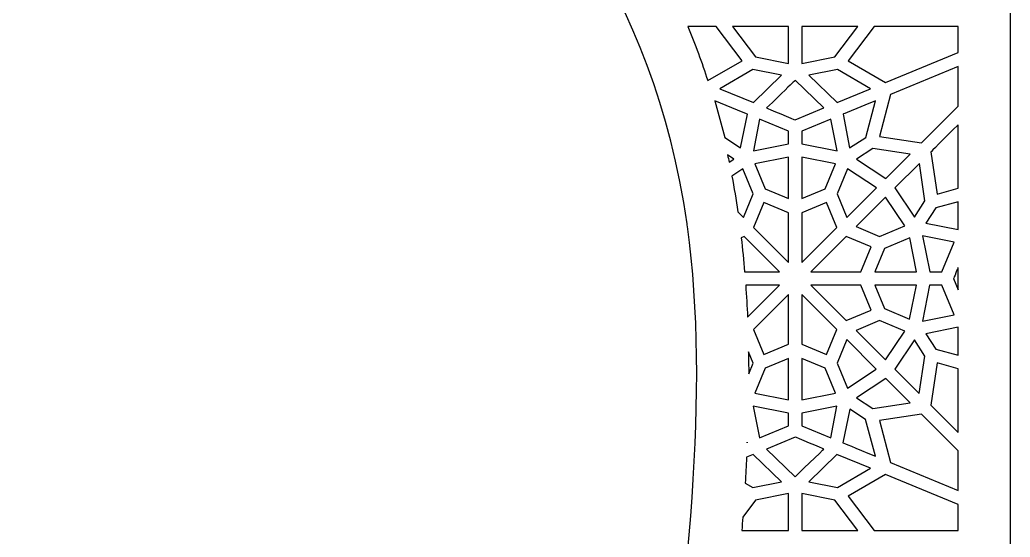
# Model space of a CAD drawing. Header units: millimetres. Extents: x -71 to 72, y -100 to 100.
# Drawn here: x 0.2 to 71.6, y -13.9 to 23.4 of the extents above; entities that cross this region are included whole.
import ezdxf

# ---------------------------------------------------------------- set-up
doc = ezdxf.new("R2010")
doc.units = ezdxf.units.MM
doc.header["$MEASUREMENT"] = 0
doc.layers.add('layer 1', color=7, linetype='Continuous')

msp = doc.modelspace()

# ---------------------------------------------------------------- linework, layer by layer
at = {"layer": 'layer 1', "color": 250}
for points, knots in [([(-71.2611, 100.1639), (-71.2611, 97.1268), (-71.2611, -98.5745), (-71.2611, -99.8361), (-71.2611, -99.8361), (-67.8761, -99.8361), (-44.6415, -99.8361), (-41.1315, -99.8361), (-41.1315, -99.8361), (-41.1315, -17.6932), (-64.9624, 9.6876), (-27.8356, 44.2271), (-27.8356, 44.2271), (-27.8356, 44.2271), (-27.8356, 44.2271), (-27.8356, 44.2271), (-27.8356, 44.2271), (-18.6697, 52.7731), (-6.8481, 60.2788), (0.1676, 70.1513), (0.1676, 70.1513), (13.6031, 51.2689), (43.5836, 41.9319), (48.2851, 8.6635), (48.2851, 8.6635), (48.2851, 8.6635), (48.2851, 8.6639), (48.2851, 8.6639), (48.2851, 8.6639), (48.2942, 8.5979), (48.3031, 8.5316), (48.3122, 8.4656), (48.3122, 8.4656), (48.3122, 8.4656), (48.3122, 8.4656), (48.3122, 8.4656), (48.3122, 8.4656), (51.6534, -15.6362), (41.4666, -45.9687), (41.4666, -99.8361), (41.4666, -99.8361), (44.6758, -99.8361), (70.0917, -99.8361), (71.5959, -99.8361), (71.5959, -99.8361), (71.5959, -96.0977), (71.5959, 89.4373), (71.5959, 100.1639), (71.5959, 100.1639), (50.7736, 100.1639), (-50.0276, 100.1639), (-71.2611, 100.1639)], [0, 0, 0, 0, 0.0714286, 0.0714286, 0.0714286, 0.0714286, 0.1428571, 0.1428571, 0.1428571, 0.1428571, 0.2142857, 0.2142857, 0.2142857, 0.2142857, 0.2857143, 0.2857143, 0.2857143, 0.2857143, 0.3571429, 0.3571429, 0.3571429, 0.3571429, 0.4285714, 0.4285714, 0.4285714, 0.4285714, 0.5, 0.5, 0.5, 0.5, 0.5714286, 0.5714286, 0.5714286, 0.5714286, 0.6428571, 0.6428571, 0.6428571, 0.6428571, 0.7142857, 0.7142857, 0.7142857, 0.7142857, 0.7857143, 0.7857143, 0.7857143, 0.7857143, 0.8571429, 0.8571429, 0.8571429, 0.8571429, 1, 1, 1, 1]), ([(52.2619, 20.428), (52.2619, 20.428), (49.7798, 18.9872), (49.7798, 18.9872), (49.7798, 18.9872), (49.3564, 20.3013), (48.8788, 21.6052), (48.3471, 22.9013), (48.3471, 22.9013), (48.8354, 22.9013), (49.4623, 22.9013), (50.3915, 22.9013), (50.3915, 22.9013), (50.3915, 22.9013), (52.2619, 20.428), (52.2619, 20.428)], [0, 0, 0, 0, 0.2, 0.2, 0.2, 0.2, 0.4, 0.4, 0.4, 0.4, 0.6, 0.6, 0.6, 0.6, 1, 1, 1, 1]), ([(51.5719, 22.9009), (51.5719, 22.9009), (55.613, 22.9009), (55.613, 22.9009), (55.613, 22.9009), (55.613, 22.9009), (55.613, 20.2346), (55.613, 20.2346), (55.613, 20.2346), (55.613, 20.2346), (53.2296, 20.7112), (53.2296, 20.7112), (53.2296, 20.7112), (53.2296, 20.7112), (51.5719, 22.9009), (51.5719, 22.9009)], [0, 0, 0, 0, 0.2, 0.2, 0.2, 0.2, 0.4, 0.4, 0.4, 0.4, 0.6, 0.6, 0.6, 0.6, 1, 1, 1, 1]), ([(58.9471, 20.7112), (58.9471, 20.7112), (56.5633, 20.2346), (56.5633, 20.2346), (56.5633, 20.2346), (56.5633, 20.2346), (56.5633, 22.9009), (56.5633, 22.9009), (56.5633, 22.9009), (56.5633, 22.9009), (60.6048, 22.9009), (60.6048, 22.9009), (60.6048, 22.9009), (60.6048, 22.9009), (58.9471, 20.7112), (58.9471, 20.7112)], [0, 0, 0, 0, 0.2, 0.2, 0.2, 0.2, 0.4, 0.4, 0.4, 0.4, 0.6, 0.6, 0.6, 0.6, 1, 1, 1, 1]), ([(67.8381, 21.027), (67.8381, 21.027), (62.6117, 18.862), (62.6117, 18.862), (62.6117, 18.862), (62.6117, 18.862), (59.9144, 20.428), (59.9144, 20.428), (59.9144, 20.428), (59.9144, 20.428), (61.7848, 22.9013), (61.7848, 22.9013), (61.7848, 22.9013), (65.2156, 22.9016), (64.5005, 22.9016), (67.8381, 22.9013), (67.8381, 22.9013), (67.8381, 22.9013), (67.8381, 21.027), (67.8381, 21.027)], [0, 0, 0, 0, 0.1666667, 0.1666667, 0.1666667, 0.1666667, 0.3333333, 0.3333333, 0.3333333, 0.3333333, 0.5, 0.5, 0.5, 0.5, 0.6666667, 0.6666667, 0.6666667, 0.6666667, 1, 1, 1, 1]), ([(67.8381, 17.1447), (67.8381, 17.1447), (65.2057, 14.5108), (65.2057, 14.5108), (65.2057, 14.5108), (65.2057, 14.5108), (62.1697, 14.9715), (62.1697, 14.9715), (62.1697, 14.9715), (62.1697, 14.9715), (62.974, 17.9949), (62.974, 17.9949), (62.974, 17.9949), (62.974, 17.9949), (67.8381, 20.0099), (67.8381, 20.0099), (67.8381, 20.0099), (67.8381, 20.0099), (67.8381, 17.1447), (67.8381, 17.1447)], [0, 0, 0, 0, 0.1666667, 0.1666667, 0.1666667, 0.1666667, 0.3333333, 0.3333333, 0.3333333, 0.3333333, 0.5, 0.5, 0.5, 0.5, 0.6666667, 0.6666667, 0.6666667, 0.6666667, 1, 1, 1, 1]), ([(50.6564, 18.4094), (50.6564, 18.4094), (53.0373, 19.7916), (53.0373, 19.7916), (53.0373, 19.7916), (53.0373, 19.7916), (55.111, 19.377), (55.111, 19.377), (55.111, 19.377), (55.111, 19.377), (53.0712, 17.4092), (53.0712, 17.4092), (53.0712, 17.4092), (53.0712, 17.4092), (50.6564, 18.4094), (50.6564, 18.4094)], [0, 0, 0, 0, 0.2, 0.2, 0.2, 0.2, 0.4, 0.4, 0.4, 0.4, 0.6, 0.6, 0.6, 0.6, 1, 1, 1, 1]), ([(56.0882, 16.1594), (56.0857, 16.1604), (54.0202, 17.0162), (54.0181, 17.0173), (54.0181, 17.0173), (56.4455, 19.359), (56.0409, 18.9639), (56.0882, 19.0144), (56.0882, 19.0144), (56.0882, 19.0144), (58.1586, 17.017), (58.1586, 17.017), (58.1586, 17.017), (58.1586, 17.017), (56.0882, 16.1594), (56.0882, 16.1594)], [0, 0, 0, 0, 0.2, 0.2, 0.2, 0.2, 0.4, 0.4, 0.4, 0.4, 0.6, 0.6, 0.6, 0.6, 1, 1, 1, 1]), ([(59.1051, 17.4092), (59.1051, 17.4092), (57.0653, 19.377), (57.0653, 19.377), (57.0653, 19.377), (57.0653, 19.377), (59.1393, 19.7919), (59.1393, 19.7919), (59.1393, 19.7919), (59.1393, 19.7919), (61.5199, 18.4094), (61.5199, 18.4094), (61.5199, 18.4094), (61.5199, 18.4094), (59.1051, 17.4092), (59.1051, 17.4092)], [0, 0, 0, 0, 0.2, 0.2, 0.2, 0.2, 0.4, 0.4, 0.4, 0.4, 0.6, 0.6, 0.6, 0.6, 1, 1, 1, 1]), ([(52.6373, 16.5682), (52.6373, 16.5682), (52.1543, 14.1397), (52.1543, 14.1397), (52.1543, 14.1397), (52.1543, 14.1397), (51.0025, 14.8819), (51.0025, 14.8819), (51.0025, 14.8819), (51.0025, 14.8819), (50.2952, 17.5405), (50.2952, 17.5405), (50.2952, 17.5405), (50.2952, 17.5405), (52.3332, 16.6973), (52.3332, 16.6973), (52.3332, 16.6973), (52.3332, 16.6973), (52.3311, 16.6952), (52.3311, 16.6952), (52.3311, 16.6952), (52.3311, 16.6952), (52.6373, 16.5682), (52.6373, 16.5682)], [0, 0, 0, 0, 0.1428571, 0.1428571, 0.1428571, 0.1428571, 0.2857143, 0.2857143, 0.2857143, 0.2857143, 0.4285714, 0.4285714, 0.4285714, 0.4285714, 0.5714286, 0.5714286, 0.5714286, 0.5714286, 0.7142857, 0.7142857, 0.7142857, 0.7142857, 1, 1, 1, 1]), ([(61.1738, 14.8823), (61.1738, 14.8823), (60.0156, 14.1355), (60.0156, 14.1355), (60.0156, 14.1355), (60.0156, 14.1355), (59.5383, 16.5679), (59.5383, 16.5679), (59.5383, 16.5679), (59.5493, 16.5725), (59.5623, 16.5813), (61.8811, 17.5405), (61.8811, 17.5405), (61.8811, 17.5405), (61.1738, 14.8823), (61.1738, 14.8823)], [0, 0, 0, 0, 0.2, 0.2, 0.2, 0.2, 0.4, 0.4, 0.4, 0.4, 0.6, 0.6, 0.6, 0.6, 1, 1, 1, 1]), ([(53.5224, 16.2024), (53.5224, 16.2024), (55.6137, 15.3374), (55.6137, 15.3374), (55.6137, 15.3374), (55.6137, 15.3374), (55.614, 14.4371), (55.614, 14.4371), (55.614, 14.4371), (55.614, 14.4371), (53.0712, 13.9323), (53.0712, 13.9323), (53.0712, 13.9323), (53.0712, 13.9323), (53.5224, 16.2024), (53.5224, 16.2024)], [0, 0, 0, 0, 0.2, 0.2, 0.2, 0.2, 0.4, 0.4, 0.4, 0.4, 0.6, 0.6, 0.6, 0.6, 1, 1, 1, 1]), ([(56.5605, 14.4378), (56.5605, 14.4378), (56.5626, 15.3374), (56.5626, 15.3374), (56.5626, 15.3374), (56.5626, 15.3374), (58.6536, 16.2024), (58.6536, 16.2024), (58.6536, 16.2024), (58.6536, 16.2024), (59.1055, 13.9323), (59.1055, 13.9323), (59.1055, 13.9323), (59.1055, 13.9323), (56.5605, 14.4378), (56.5605, 14.4378)], [0, 0, 0, 0, 0.2, 0.2, 0.2, 0.2, 0.4, 0.4, 0.4, 0.4, 0.6, 0.6, 0.6, 0.6, 1, 1, 1, 1]), ([(67.8381, 11.2353), (67.8381, 11.2353), (66.3275, 10.8162), (66.3275, 10.8162), (66.3275, 10.8162), (66.3275, 10.8162), (65.8707, 13.8465), (65.8707, 13.8465), (65.8707, 13.8465), (65.8707, 13.8465), (66.7156, 14.6921), (67.8381, 15.8154), (67.8381, 15.8154), (67.8381, 15.8154), (67.8381, 11.2353), (67.8381, 11.2353)], [0, 0, 0, 0, 0.2, 0.2, 0.2, 0.2, 0.4, 0.4, 0.4, 0.4, 0.6, 0.6, 0.6, 0.6, 1, 1, 1, 1]), ([(51.2117, 13.6303), (51.2117, 13.6303), (51.6654, 13.3378), (51.6654, 13.3378), (51.6654, 13.3378), (51.6654, 13.3378), (51.3235, 13.1096), (51.3235, 13.1096), (51.3235, 13.1096), (51.2876, 13.2835), (51.2491, 13.4567), (51.2117, 13.6303)], [0, 0, 0, 0, 0.25, 0.25, 0.25, 0.25, 0.5, 0.5, 0.5, 0.5, 1, 1, 1, 1]), ([(62.6188, 11.9306), (62.6188, 11.9306), (60.5109, 13.3378), (60.5109, 13.3378), (60.5109, 13.3378), (60.5109, 13.3378), (61.686, 14.0945), (61.686, 14.0945), (61.686, 14.0945), (61.686, 14.0945), (64.3791, 13.6857), (64.3791, 13.6857), (64.3791, 13.6857), (64.3791, 13.6857), (62.6188, 11.9306), (62.6188, 11.9306)], [0, 0, 0, 0, 0.2, 0.2, 0.2, 0.2, 0.4, 0.4, 0.4, 0.4, 0.6, 0.6, 0.6, 0.6, 1, 1, 1, 1]), ([(55.6144, 13.4797), (55.6144, 13.4797), (55.6151, 10.4835), (55.6151, 10.4835), (55.6151, 10.4835), (55.6151, 10.4835), (53.9267, 11.1838), (53.9267, 11.1838), (53.9267, 11.1838), (53.9267, 11.1838), (53.1742, 12.9949), (53.1742, 12.9949), (53.1742, 12.9949), (53.1742, 12.9949), (55.6144, 13.4797), (55.6144, 13.4797)], [0, 0, 0, 0, 0.2, 0.2, 0.2, 0.2, 0.4, 0.4, 0.4, 0.4, 0.6, 0.6, 0.6, 0.6, 1, 1, 1, 1]), ([(56.5598, 10.4832), (56.5598, 10.4832), (56.5598, 13.4804), (56.5598, 13.4804), (56.5598, 13.4804), (56.5598, 13.4804), (59.0021, 12.9949), (59.0021, 12.9949), (59.0021, 12.9949), (59.0021, 12.9949), (58.25, 11.1838), (58.25, 11.1838), (58.25, 11.1838), (58.25, 11.1838), (56.5598, 10.4832), (56.5598, 10.4832)], [0, 0, 0, 0, 0.2, 0.2, 0.2, 0.2, 0.4, 0.4, 0.4, 0.4, 0.6, 0.6, 0.6, 0.6, 1, 1, 1, 1]), ([(64.6917, 9.1571), (64.6917, 9.1571), (63.2834, 11.2667), (63.2834, 11.2667), (63.2834, 11.2667), (63.2834, 11.2667), (65.0445, 13.0228), (65.0445, 13.0228), (65.0445, 13.0228), (65.0445, 13.0228), (65.4509, 10.329), (65.4509, 10.329), (65.4509, 10.329), (65.4509, 10.329), (64.6917, 9.1571), (64.6917, 9.1571)], [0, 0, 0, 0, 0.2, 0.2, 0.2, 0.2, 0.4, 0.4, 0.4, 0.4, 0.6, 0.6, 0.6, 0.6, 1, 1, 1, 1]), ([(51.5193, 12.1109), (51.5193, 12.1109), (52.306, 12.6358), (52.306, 12.6358), (52.306, 12.6358), (52.306, 12.6358), (53.0599, 10.8211), (53.0599, 10.8211), (53.0599, 10.8211), (53.0599, 10.8211), (52.3579, 9.1313), (52.3579, 9.1313), (52.3579, 9.1313), (52.3579, 9.1313), (51.9508, 9.5381), (51.9508, 9.5381), (51.9508, 9.5381), (51.8245, 10.402), (51.6805, 11.2593), (51.5193, 12.1109)], [0, 0, 0, 0, 0.1666667, 0.1666667, 0.1666667, 0.1666667, 0.3333333, 0.3333333, 0.3333333, 0.3333333, 0.5, 0.5, 0.5, 0.5, 0.6666667, 0.6666667, 0.6666667, 0.6666667, 1, 1, 1, 1]), ([(59.8184, 9.1313), (59.8184, 9.1313), (59.1164, 10.8211), (59.1164, 10.8211), (59.1164, 10.8211), (59.1164, 10.8211), (59.8703, 12.6358), (59.8703, 12.6358), (59.8703, 12.6358), (59.8703, 12.6358), (61.9411, 11.2536), (61.9411, 11.2536), (61.9411, 11.2536), (61.9411, 11.2536), (59.8184, 9.1313), (59.8184, 9.1313)], [0, 0, 0, 0, 0.2, 0.2, 0.2, 0.2, 0.4, 0.4, 0.4, 0.4, 0.6, 0.6, 0.6, 0.6, 1, 1, 1, 1]), ([(53.8233, 10.2098), (53.8233, 10.2098), (55.6154, 9.4668), (55.6154, 9.4668), (55.6154, 9.4668), (55.6154, 9.4668), (55.6165, 5.8724), (55.6165, 5.8724), (55.6165, 5.8724), (55.6165, 5.8724), (53.0765, 8.4127), (53.0765, 8.4127), (53.0765, 8.4127), (53.0765, 8.4127), (53.8233, 10.2098), (53.8233, 10.2098)], [0, 0, 0, 0, 0.2, 0.2, 0.2, 0.2, 0.4, 0.4, 0.4, 0.4, 0.6, 0.6, 0.6, 0.6, 1, 1, 1, 1]), ([(58.353, 10.2098), (58.353, 10.2098), (59.0998, 8.4127), (59.0998, 8.4127), (59.0998, 8.4127), (59.0998, 8.4127), (56.5598, 5.8724), (56.5598, 5.8724), (56.5598, 5.8724), (56.5598, 5.8724), (56.5598, 9.4665), (56.5598, 9.4665), (56.5598, 9.4665), (56.5598, 9.4665), (58.353, 10.2098), (58.353, 10.2098)], [0, 0, 0, 0, 0.2, 0.2, 0.2, 0.2, 0.4, 0.4, 0.4, 0.4, 0.6, 0.6, 0.6, 0.6, 1, 1, 1, 1]), ([(62.1746, 7.7639), (62.1746, 7.7639), (60.4827, 8.467), (60.4827, 8.467), (60.4827, 8.467), (60.4827, 8.467), (62.6057, 10.5897), (62.6057, 10.5897), (62.6057, 10.5897), (62.6057, 10.5897), (63.989, 8.5175), (63.989, 8.5175), (63.989, 8.5175), (63.989, 8.5175), (62.1746, 7.7639), (62.1746, 7.7639)], [0, 0, 0, 0, 0.2, 0.2, 0.2, 0.2, 0.4, 0.4, 0.4, 0.4, 0.6, 0.6, 0.6, 0.6, 1, 1, 1, 1]), ([(67.8381, 8.249), (67.8381, 8.249), (65.5211, 8.709), (65.5211, 8.709), (65.5211, 8.709), (65.5211, 8.709), (66.2386, 9.8171), (66.2386, 9.8171), (66.2386, 9.8171), (66.2386, 9.8171), (67.8381, 10.2606), (67.8381, 10.2606), (67.8381, 10.2606), (67.8381, 10.2606), (67.8381, 8.249), (67.8381, 8.249)], [0, 0, 0, 0, 0.2, 0.2, 0.2, 0.2, 0.4, 0.4, 0.4, 0.4, 0.6, 0.6, 0.6, 0.6, 1, 1, 1, 1]), ([(52.1974, 7.6588), (52.1974, 7.6588), (52.4122, 7.7484), (52.4122, 7.7484), (52.4122, 7.7484), (52.4122, 7.7484), (54.9561, 5.2045), (54.9561, 5.2045), (54.9561, 5.2045), (54.9561, 5.2045), (52.4433, 5.2045), (52.4433, 5.2045), (52.4433, 5.2045), (52.3748, 6.029), (52.2926, 6.8471), (52.1974, 7.6588)], [0, 0, 0, 0, 0.2, 0.2, 0.2, 0.2, 0.4, 0.4, 0.4, 0.4, 0.6, 0.6, 0.6, 0.6, 1, 1, 1, 1]), ([(59.7641, 7.7484), (59.7641, 7.7484), (61.5615, 7.0019), (61.5615, 7.0019), (61.5615, 7.0019), (61.5615, 7.0019), (60.8178, 5.2077), (60.8178, 5.2077), (60.8178, 5.2077), (60.8178, 5.2077), (57.2213, 5.2052), (57.2213, 5.2052), (57.2213, 5.2052), (57.2213, 5.2052), (59.7641, 7.7484), (59.7641, 7.7484)], [0, 0, 0, 0, 0.2, 0.2, 0.2, 0.2, 0.4, 0.4, 0.4, 0.4, 0.6, 0.6, 0.6, 0.6, 1, 1, 1, 1]), ([(61.8345, 5.2077), (61.8345, 5.2077), (62.5345, 6.8961), (62.5345, 6.8961), (62.5345, 6.8961), (62.5345, 6.8961), (64.3467, 7.6489), (64.3467, 7.6489), (64.3467, 7.6489), (64.3467, 7.6489), (64.8321, 5.2056), (64.8321, 5.2056), (64.8321, 5.2056), (64.8321, 5.2056), (61.8345, 5.2077), (61.8345, 5.2077)], [0, 0, 0, 0, 0.2, 0.2, 0.2, 0.2, 0.4, 0.4, 0.4, 0.4, 0.6, 0.6, 0.6, 0.6, 1, 1, 1, 1]), ([(67.5524, 7.348), (67.5524, 7.348), (66.663, 5.2045), (66.663, 5.2045), (66.663, 5.2045), (66.663, 5.2045), (65.7899, 5.2049), (65.7899, 5.2049), (65.7899, 5.2049), (65.7899, 5.2049), (65.2748, 7.8003), (65.2748, 7.8003), (65.2748, 7.8003), (65.2748, 7.8003), (67.5524, 7.348), (67.5524, 7.348)], [0, 0, 0, 0, 0.2, 0.2, 0.2, 0.2, 0.4, 0.4, 0.4, 0.4, 0.6, 0.6, 0.6, 0.6, 1, 1, 1, 1]), ([(67.8381, 3.9204), (67.8381, 3.9204), (67.5139, 4.7251), (67.5139, 4.7251), (67.5139, 4.7251), (67.5164, 4.7322), (67.8353, 5.5235), (67.8381, 5.5302), (67.8381, 5.5302), (67.8381, 4.9502), (67.8381, 4.506), (67.8381, 3.9204)], [0, 0, 0, 0, 0.25, 0.25, 0.25, 0.25, 0.5, 0.5, 0.5, 0.5, 1, 1, 1, 1]), ([(54.9519, 4.2538), (54.9519, 4.2538), (52.6493, 1.9512), (52.6493, 1.9512), (52.6493, 1.9512), (52.6161, 2.7242), (52.572, 3.4907), (52.518, 4.252), (52.518, 4.252), (52.518, 4.252), (54.9519, 4.2538), (54.9519, 4.2538)], [0, 0, 0, 0, 0.25, 0.25, 0.25, 0.25, 0.5, 0.5, 0.5, 0.5, 1, 1, 1, 1]), ([(53.8198, -0.7507), (53.8198, -0.7507), (53.073, 1.0467), (53.073, 1.0467), (53.073, 1.0467), (53.073, 1.0467), (55.6133, 3.5867), (55.6133, 3.5867), (55.6133, 3.5867), (55.6133, 3.5867), (55.6133, -0.0074), (55.6133, -0.0074), (55.6133, -0.0074), (55.6133, -0.0074), (53.8198, -0.7507), (53.8198, -0.7507)], [0, 0, 0, 0, 0.2, 0.2, 0.2, 0.2, 0.4, 0.4, 0.4, 0.4, 0.6, 0.6, 0.6, 0.6, 1, 1, 1, 1]), ([(58.3498, -0.7507), (58.3498, -0.7507), (56.5577, -0.0077), (56.5577, -0.0077), (56.5577, -0.0077), (56.5577, -0.0077), (56.5566, 3.5867), (56.5566, 3.5867), (56.5566, 3.5867), (56.5566, 3.5867), (59.0963, 1.0467), (59.0963, 1.0467), (59.0963, 1.0467), (59.0963, 1.0467), (58.3498, -0.7507), (58.3498, -0.7507)], [0, 0, 0, 0, 0.2, 0.2, 0.2, 0.2, 0.4, 0.4, 0.4, 0.4, 0.6, 0.6, 0.6, 0.6, 1, 1, 1, 1]), ([(57.217, 4.2549), (57.217, 4.2549), (60.8129, 4.2549), (60.8129, 4.2549), (60.8129, 4.2549), (60.8129, 4.2549), (61.558, 2.4571), (61.558, 2.4571), (61.558, 2.4571), (61.558, 2.4571), (59.7606, 1.7106), (59.7606, 1.7106), (59.7606, 1.7106), (59.7606, 1.7106), (57.217, 4.2549), (57.217, 4.2549)], [0, 0, 0, 0, 0.2, 0.2, 0.2, 0.2, 0.4, 0.4, 0.4, 0.4, 0.6, 0.6, 0.6, 0.6, 1, 1, 1, 1]), ([(62.5313, 2.5629), (62.5313, 2.5629), (61.83, 4.2549), (61.83, 4.2549), (61.83, 4.2549), (61.83, 4.2549), (64.8286, 4.2549), (64.8286, 4.2549), (64.8286, 4.2549), (64.8286, 4.2549), (64.3432, 1.8101), (64.3432, 1.8101), (64.3432, 1.8101), (64.3432, 1.8101), (62.5313, 2.5629), (62.5313, 2.5629)], [0, 0, 0, 0, 0.2, 0.2, 0.2, 0.2, 0.4, 0.4, 0.4, 0.4, 0.6, 0.6, 0.6, 0.6, 1, 1, 1, 1]), ([(65.271, 1.6588), (65.271, 1.6588), (65.7864, 4.2549), (65.7864, 4.2549), (65.7864, 4.2549), (65.7864, 4.2549), (66.6598, 4.2549), (66.6598, 4.2549), (66.6598, 4.2549), (66.6598, 4.2549), (67.5488, 2.111), (67.5488, 2.111), (67.5488, 2.111), (67.5488, 2.111), (65.271, 1.6588), (65.271, 1.6588)], [0, 0, 0, 0, 0.2, 0.2, 0.2, 0.2, 0.4, 0.4, 0.4, 0.4, 0.6, 0.6, 0.6, 0.6, 1, 1, 1, 1]), ([(60.4792, 0.9924), (60.4792, 0.9924), (62.1715, 1.6951), (62.1715, 1.6951), (62.1715, 1.6951), (62.1715, 1.6951), (63.9858, 0.9416), (63.9858, 0.9416), (63.9858, 0.9416), (63.9858, 0.9416), (62.6022, -1.1306), (62.6022, -1.1306), (62.6022, -1.1306), (62.6022, -1.1306), (60.4792, 0.9924), (60.4792, 0.9924)], [0, 0, 0, 0, 0.2, 0.2, 0.2, 0.2, 0.4, 0.4, 0.4, 0.4, 0.6, 0.6, 0.6, 0.6, 1, 1, 1, 1]), ([(67.8381, 1.2107), (67.8381, 1.2107), (67.8381, -0.8026), (67.8381, -0.8026), (67.8381, -0.8026), (67.8381, -0.8026), (66.2355, -0.3581), (66.2355, -0.3581), (66.2355, -0.3581), (66.2355, -0.3581), (65.5175, 0.75), (65.5175, 0.75), (65.5175, 0.75), (65.5175, 0.75), (67.8381, 1.2107), (67.8381, 1.2107)], [0, 0, 0, 0, 0.2, 0.2, 0.2, 0.2, 0.4, 0.4, 0.4, 0.4, 0.6, 0.6, 0.6, 0.6, 1, 1, 1, 1]), ([(59.8152, 0.3281), (59.8152, 0.3281), (61.9376, -1.7942), (61.9376, -1.7942), (61.9376, -1.7942), (61.9376, -1.7942), (59.8671, -3.1768), (59.8671, -3.1768), (59.8671, -3.1768), (59.8671, -3.1768), (59.1132, -1.3621), (59.1132, -1.3621), (59.1132, -1.3621), (59.1132, -1.3621), (59.8152, 0.3281), (59.8152, 0.3281)], [0, 0, 0, 0, 0.2, 0.2, 0.2, 0.2, 0.4, 0.4, 0.4, 0.4, 0.6, 0.6, 0.6, 0.6, 1, 1, 1, 1]), ([(63.2799, -1.8076), (63.2799, -1.8076), (64.6885, 0.302), (64.6885, 0.302), (64.6885, 0.302), (64.6885, 0.302), (65.4473, -0.8699), (65.4473, -0.8699), (65.4473, -0.8699), (65.4473, -0.8699), (65.0413, -3.5641), (65.0413, -3.5641), (65.0413, -3.5641), (65.0413, -3.5641), (63.2799, -1.8076), (63.2799, -1.8076)], [0, 0, 0, 0, 0.2, 0.2, 0.2, 0.2, 0.4, 0.4, 0.4, 0.4, 0.6, 0.6, 0.6, 0.6, 1, 1, 1, 1]), ([(52.7219, -0.5563), (52.7219, -0.5563), (53.0567, -1.3621), (53.0567, -1.3621), (53.0567, -1.3621), (53.0567, -1.3621), (52.7339, -2.1389), (52.7339, -2.1389), (52.7339, -2.1389), (52.7339, -1.6083), (52.7301, -1.0809), (52.7219, -0.5563)], [0, 0, 0, 0, 0.25, 0.25, 0.25, 0.25, 0.5, 0.5, 0.5, 0.5, 1, 1, 1, 1]), ([(53.171, -3.5359), (53.171, -3.5359), (53.9232, -1.7247), (53.9232, -1.7247), (53.9232, -1.7247), (53.9232, -1.7247), (55.6133, -1.0241), (55.6133, -1.0241), (55.6133, -1.0241), (55.6133, -1.0241), (55.6133, -4.0213), (55.6133, -4.0213), (55.6133, -4.0213), (55.6133, -4.0213), (53.171, -3.5359), (53.171, -3.5359)], [0, 0, 0, 0, 0.2, 0.2, 0.2, 0.2, 0.4, 0.4, 0.4, 0.4, 0.6, 0.6, 0.6, 0.6, 1, 1, 1, 1]), ([(58.9989, -3.5359), (58.9989, -3.5359), (56.5588, -4.0206), (56.5588, -4.0206), (56.5588, -4.0206), (56.5588, -4.0206), (56.5577, -1.0245), (56.5577, -1.0245), (56.5577, -1.0245), (56.5577, -1.0245), (58.2464, -1.7247), (58.2464, -1.7247), (58.2464, -1.7247), (58.2464, -1.7247), (58.9989, -3.5359), (58.9989, -3.5359)], [0, 0, 0, 0, 0.2, 0.2, 0.2, 0.2, 0.4, 0.4, 0.4, 0.4, 0.6, 0.6, 0.6, 0.6, 1, 1, 1, 1]), ([(65.8672, -4.3875), (65.8672, -4.3875), (66.324, -1.3571), (66.324, -1.3571), (66.324, -1.3571), (66.324, -1.3571), (67.8381, -1.7769), (67.8381, -1.7769), (67.8381, -1.7769), (67.8381, -1.7769), (67.8381, -6.3595), (67.8381, -6.3595), (67.8381, -6.3595), (66.7142, -5.2349), (65.8672, -4.3875), (65.8672, -4.3875)], [0, 0, 0, 0, 0.2, 0.2, 0.2, 0.2, 0.4, 0.4, 0.4, 0.4, 0.6, 0.6, 0.6, 0.6, 1, 1, 1, 1]), ([(61.6829, -4.6355), (61.6829, -4.6355), (60.5074, -3.8788), (60.5074, -3.8788), (60.5074, -3.8788), (60.5074, -3.8788), (62.6152, -2.4715), (62.6152, -2.4715), (62.6152, -2.4715), (62.6152, -2.4715), (64.3756, -4.2266), (64.3756, -4.2266), (64.3756, -4.2266), (64.3756, -4.2266), (61.6829, -4.6355), (61.6829, -4.6355)], [0, 0, 0, 0, 0.2, 0.2, 0.2, 0.2, 0.4, 0.4, 0.4, 0.4, 0.6, 0.6, 0.6, 0.6, 1, 1, 1, 1]), ([(55.6126, -4.9787), (55.6126, -4.9787), (55.6105, -5.8783), (55.6105, -5.8783), (55.6105, -5.8783), (55.6105, -5.8783), (53.5192, -6.743), (53.5192, -6.743), (53.5192, -6.743), (53.5192, -6.743), (53.0677, -4.4729), (53.0677, -4.4729), (53.0677, -4.4729), (53.0677, -4.4729), (55.6126, -4.9787), (55.6126, -4.9787)], [0, 0, 0, 0, 0.2, 0.2, 0.2, 0.2, 0.4, 0.4, 0.4, 0.4, 0.6, 0.6, 0.6, 0.6, 1, 1, 1, 1]), ([(56.5595, -5.8783), (56.5595, -5.8783), (56.5591, -4.978), (56.5591, -4.978), (56.5591, -4.978), (56.5591, -4.978), (59.1019, -4.4729), (59.1019, -4.4729), (59.1019, -4.4729), (59.1019, -4.4729), (58.6504, -6.743), (58.6504, -6.743), (58.6504, -6.743), (58.6504, -6.743), (56.5595, -5.8783), (56.5595, -5.8783)], [0, 0, 0, 0, 0.2, 0.2, 0.2, 0.2, 0.4, 0.4, 0.4, 0.4, 0.6, 0.6, 0.6, 0.6, 1, 1, 1, 1]), ([(59.5355, -7.1092), (59.5355, -7.1092), (60.0188, -4.6806), (60.0188, -4.6806), (60.0188, -4.6806), (60.0188, -4.6806), (61.1706, -5.4229), (61.1706, -5.4229), (61.1706, -5.4229), (61.1706, -5.4229), (61.8776, -8.0814), (61.8776, -8.0814), (61.8776, -8.0814), (60.319, -7.4365), (59.5997, -7.1356), (59.5355, -7.1092)], [0, 0, 0, 0, 0.2, 0.2, 0.2, 0.2, 0.4, 0.4, 0.4, 0.4, 0.6, 0.6, 0.6, 0.6, 1, 1, 1, 1]), ([(67.8381, -10.5523), (67.8381, -10.5523), (62.9708, -8.5358), (62.9708, -8.5358), (62.9708, -8.5358), (62.9708, -8.5358), (62.1665, -5.5121), (62.1665, -5.5121), (62.1665, -5.5121), (62.1665, -5.5121), (65.2022, -5.0518), (65.2022, -5.0518), (65.2022, -5.0518), (65.2022, -5.0518), (67.8381, -7.6891), (67.8381, -7.6891), (67.8381, -7.6891), (67.8381, -7.6891), (67.8381, -10.5523), (67.8381, -10.5523)], [0, 0, 0, 0, 0.1666667, 0.1666667, 0.1666667, 0.1666667, 0.3333333, 0.3333333, 0.3333333, 0.3333333, 0.5, 0.5, 0.5, 0.5, 0.6666667, 0.6666667, 0.6666667, 0.6666667, 1, 1, 1, 1]), ([(52.6285, -7.0757), (52.6285, -7.0757), (52.6348, -7.1088), (52.6348, -7.1088), (52.6348, -7.1088), (52.6338, -7.1095), (52.632, -7.1102), (52.627, -7.1123), (52.627, -7.1123), (52.6278, -7.1), (52.6278, -7.0876), (52.6285, -7.0757)], [0, 0, 0, 0, 0.25, 0.25, 0.25, 0.25, 0.5, 0.5, 0.5, 0.5, 1, 1, 1, 1]), ([(56.0846, -9.5553), (56.0846, -9.5553), (54.0145, -7.5579), (54.0145, -7.5579), (54.0145, -7.5579), (54.0145, -7.5579), (56.0846, -6.7003), (56.0846, -6.7003), (56.0846, -6.7003), (56.0874, -6.7014), (58.1523, -7.5568), (58.1551, -7.5579), (58.1551, -7.5579), (58.1523, -7.5607), (56.0874, -9.5529), (56.0846, -9.5553)], [0, 0, 0, 0, 0.2, 0.2, 0.2, 0.2, 0.4, 0.4, 0.4, 0.4, 0.6, 0.6, 0.6, 0.6, 1, 1, 1, 1]), ([(52.5794, -8.1527), (52.5794, -8.1527), (53.068, -7.9502), (53.068, -7.9502), (53.068, -7.9502), (53.068, -7.9502), (55.1078, -9.918), (55.1078, -9.918), (55.1078, -9.918), (55.1078, -9.918), (53.0338, -10.3328), (53.0338, -10.3328), (53.0338, -10.3328), (53.0338, -10.3328), (52.4792, -10.0108), (52.4792, -10.0108), (52.4792, -10.0108), (52.517, -9.3863), (52.5494, -8.7683), (52.5794, -8.1527)], [0, 0, 0, 0, 0.1666667, 0.1666667, 0.1666667, 0.1666667, 0.3333333, 0.3333333, 0.3333333, 0.3333333, 0.5, 0.5, 0.5, 0.5, 0.6666667, 0.6666667, 0.6666667, 0.6666667, 1, 1, 1, 1]), ([(57.0622, -9.918), (57.0622, -9.918), (59.1019, -7.9502), (59.1019, -7.9502), (59.1019, -7.9502), (59.1019, -7.9502), (61.5167, -8.9503), (61.5167, -8.9503), (61.5167, -8.9503), (61.5167, -8.9503), (59.1358, -10.3325), (59.1358, -10.3325), (59.1358, -10.3325), (59.1358, -10.3325), (57.0622, -9.918), (57.0622, -9.918)], [0, 0, 0, 0, 0.2, 0.2, 0.2, 0.2, 0.4, 0.4, 0.4, 0.4, 0.6, 0.6, 0.6, 0.6, 1, 1, 1, 1]), ([(67.8381, -13.4422), (64.5562, -13.4426), (65.2233, -13.4426), (61.7816, -13.4422), (61.7816, -13.4422), (61.7816, -13.4422), (59.9109, -10.9689), (59.9109, -10.9689), (59.9109, -10.9689), (59.9109, -10.9689), (62.6085, -9.4029), (62.6085, -9.4029), (62.6085, -9.4029), (62.6085, -9.4029), (67.8381, -11.5693), (67.8381, -11.5693), (67.8381, -11.5693), (67.8381, -11.5693), (67.8381, -13.4422), (67.8381, -13.4422)], [0, 0, 0, 0, 0.1666667, 0.1666667, 0.1666667, 0.1666667, 0.3333333, 0.3333333, 0.3333333, 0.3333333, 0.5, 0.5, 0.5, 0.5, 0.6666667, 0.6666667, 0.6666667, 0.6666667, 1, 1, 1, 1]), ([(52.3127, -12.4587), (52.3127, -12.4587), (53.2261, -11.2522), (53.2261, -11.2522), (53.2261, -11.2522), (53.2261, -11.2522), (55.6098, -10.7756), (55.6098, -10.7756), (55.6098, -10.7756), (55.6098, -10.7756), (55.6098, -13.4419), (55.6098, -13.4419), (55.6098, -13.4419), (55.6098, -13.4419), (52.2369, -13.4419), (52.2369, -13.4419), (52.2369, -13.4419), (52.263, -13.1131), (52.2884, -12.785), (52.3127, -12.4587)], [0, 0, 0, 0, 0.1666667, 0.1666667, 0.1666667, 0.1666667, 0.3333333, 0.3333333, 0.3333333, 0.3333333, 0.5, 0.5, 0.5, 0.5, 0.6666667, 0.6666667, 0.6666667, 0.6666667, 1, 1, 1, 1]), ([(56.5602, -13.4419), (56.5602, -13.4419), (56.5602, -10.7756), (56.5602, -10.7756), (56.5602, -10.7756), (56.5602, -10.7756), (58.9435, -11.2522), (58.9435, -11.2522), (58.9435, -11.2522), (58.9435, -11.2522), (60.6012, -13.4419), (60.6012, -13.4419), (60.6012, -13.4419), (60.6012, -13.4419), (56.5602, -13.4419), (56.5602, -13.4419)], [0, 0, 0, 0, 0.2, 0.2, 0.2, 0.2, 0.4, 0.4, 0.4, 0.4, 0.6, 0.6, 0.6, 0.6, 1, 1, 1, 1])]:
    msp.add_open_spline(points, degree=3, knots=knots, dxfattribs=at)

doc.saveas('drawing.dxf')
